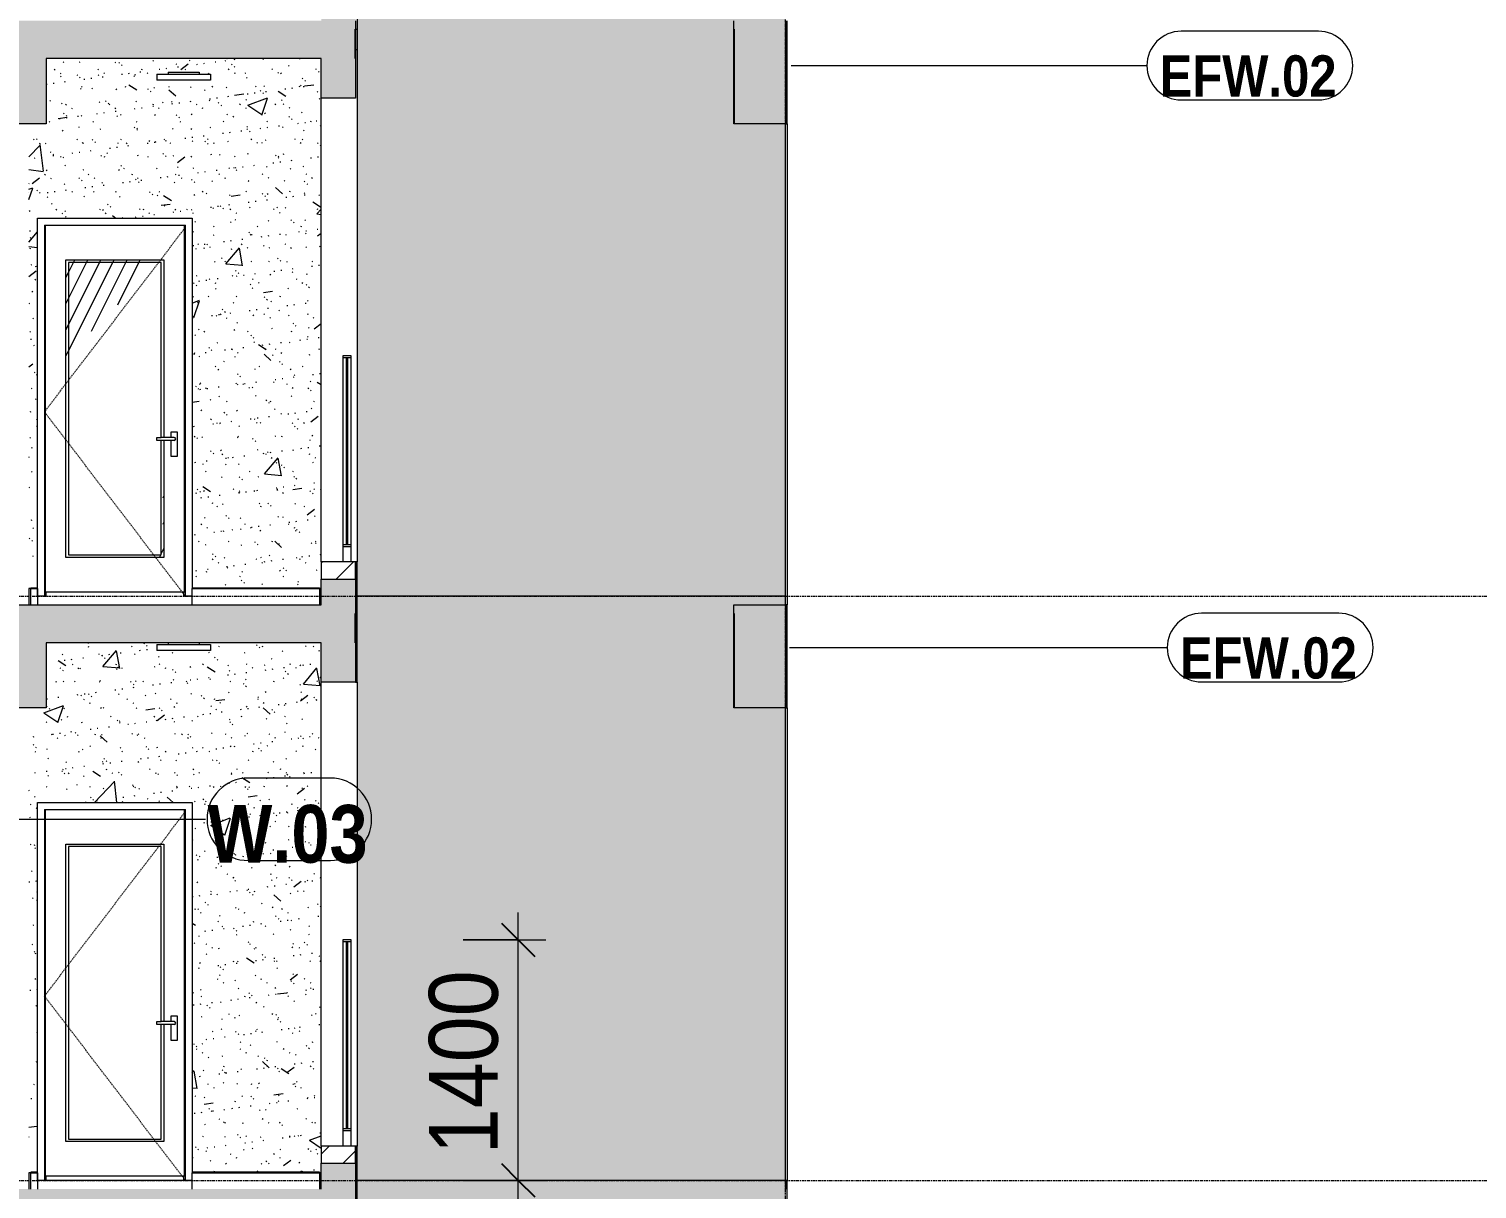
# Model space of a CAD drawing. Header units: millimetres. Extents: x 25061 to 259291, y -8723 to 35400.
# Drawn here: x 243210 to 251634, y 5550 to 12302 of the extents above; entities that cross this region are included whole.
import ezdxf

# ---------------------------------------------------------------- set-up
doc = ezdxf.new("R2010")
doc.units = ezdxf.units.MM
for name, pattern in [('Centre', [31.75, 6.35, -4.7625, 15.875, -4.7625]), ('Dash', [6.35, 3.175, -3.175]), ('Grid Line', [22.225, 12.7, -3.175, 3.175, -3.175])]:
    doc.linetypes.add(name, pattern=pattern)
for name, color, linetype, lineweight in [('0-2', 50, 'Continuous', 5), ('A-ANNO-DIMS', 211, 'Continuous', 9), ('A-ANNO-DIMS-160', 211, 'Continuous', 9), ('A-DETL-GENF-2', 7, 'Continuous', 9), ('A-DETL-GENF-HDLN-1', 7, 'Dash', 9), ('A-DETL-GENF-HDLN-2', 1, 'Continuous', 9), ('A-DETL-THIN', 151, 'Continuous', 9), ('A-DOOR', 31, 'Continuous', 9), ('A-DOOR-1', 7, 'Continuous', 9), ('A-FLOR-1', 10, 'Continuous', 25), ('A-FLOR-2', 7, 'Continuous', 9), ('A-FLOR-HRAL-1', 253, 'Continuous', 9), ('A-FLOR-LEVL-2', 51, 'Centre', 9), ('A-FLOR-PATT-1', 7, 'Continuous', 9), ('A-GLAZ-IDEN', 152, 'Continuous', 9), ('A-WALL', 113, 'Continuous', 9), ('A-WALL-1', 113, 'Continuous', 18), ('A-WALL-2', 250, 'Continuous', 18), ('A-WALL-3', 7, 'Continuous', 9), ('A-WALL-IDEN', 211, 'Continuous', 9), ('A-WALL-PATT-2', 9, 'Continuous', 9), ('A-WALL-PATT-3', 111, 'Continuous', 5), ('E-LITE-EQPM', 33, 'Continuous', 9), ('E-LITE-EQPM-1', 7, 'Continuous', 9), ('I-WALL', 2, 'Continuous', 9), ('I-WALL-2', 7, 'Continuous', 9), ('I-WALL-3', 2, 'Continuous', 18), ('S-BEAM-1', 12, 'Continuous', 5), ('S-BEAM-2', 10, 'Continuous', 25), ('S-GRID-1', 1, 'Grid Line', 9)]:
    doc.layers.add(name, color=color, linetype=linetype, lineweight=lineweight)
doc.styles.add('Arial_B', font='arialbd.ttf', dxfattribs={"width": 0.85, "height": 240})
doc.styles.add('Arial_B_2', font='arialbd.ttf', dxfattribs={"width": 0.85, "height": 336})
doc.styles.add('UTM Avo', font='', dxfattribs={"width": 0.9, "height": 400})
doc.styles.get('UTM Avo').set_extended_font_data('UTM Avo')
doc.dimstyles.new('1_Dim_chi_tiet_2_5', dxfattribs={"dimscale": 304.8, "dimtxt": 399.720379, "dimasz": 0.629921, "dimexe": 0.524934, "dimexo": 0.0625, "dimgap": 0.052493, "dimtad": 1, "dimdec": 0, "dimrnd": 5, "dimzin": 0, "dimdsep": 46, "dimtxsty": 'UTM Avo', "dimblk1": 'OBLIQUE', "dimblk2": 'OBLIQUE', "dimsah": 1, "dimcen": 0.09, "dimdle": 0.524934, "dimazin": 0, "dimtfac": 1, "dimtdec": 4, "dimtix": 1, "dimtmove": 0, "dimatfit": 3, "dimfxl": 1.049869, "dimfxlon": 1, "dimtvp": 1, "dimtolj": 1, "dimtzin": 0, "dimarcsym": 2})
pattern_1 = [(45, (-80880.3, 14125), (-90.50967, 90.50967), [])]
pattern_2 = [(50, (-80880.3, 14125), (1165.978, -102.01), [121.92, -1341.12]), (355, (-80880.3, 14125), (-225.554, 1222.763), [97.536, -1072.896]), (100.451, (-80783.1, 14116.5), (940.433, 1120.746), [103.616, -1139.776]), (46.184, (-80880.3, 14450.1), (1734.906, -269.074), [182.88, -2011.68]), (96.636, (-80735.7, 14427.7), (1519.377, 1583.536), [155.424, -1709.665]), (351.184, (-80880.3, 14450.1), (1519.39, 1583.52), [146.304, -1609.344]), (21, (-80717.7, 14368.8), (970.332, -654.498), [121.92, -1341.12]), (326, (-80717.7, 14368.8), (395.533, 1178.804), [97.536, -1072.896]), (71.451, (-80636.9, 14314.3), (1365.87, 524.296), [103.616, -1139.776]), (37.5, (-80880.3, 14125), (19.767, 541.1527), [53.645, -1006.246, 53.645, -1035.507, -1076.96]), (37.5, (-80880.3, 14125), (19.767, 541.1527), [-2149.043, 53.645, -1023.315]), (7.5, (-80880.3, 14125), (427.646, 641.156), [53.645, -567.334, 53.645, -981.862, -410.464]), (7.5, (-80880.3, 14125), (427.646, 641.156), [-1656.486, 53.645, -356.819]), (327.5, (-81242.8, 14125), (867.782, -36.665), [53.645, -352.755, 53.645, -1214.323, -1682.496]), (327.5, (-81242.8, 14125), (867.782, -36.665), [-1674.368, 53.645, -1628.851]), (317.5, (-81405.4, 14125), (948.028, 162.731), [53.645, -474.675, 53.645, -788.416, -1194.816]), (317.5, (-81405.4, 14125), (948.028, 162.731), [-1370.38, 53.645, -1141.17])]
pattern_3 = [(37.5, (-80880.3, 14125), (-5.1206, 156.61216), [5.364, -118.181, 5.364, -132.812, -132.08]), (37.5, (-80880.3, 14125), (-5.1206, 156.61216), [-261.722, 5.364, -126.716]), (7.5, (-80880.3, 14125), (143.847, 229.3842), [5.364, -61.285, 5.364, -105.989, -42.672]), (7.5, (-80880.3, 14125), (143.847, 229.3842), [-178.003, 5.364, -37.308]), (327.5, (-80980.28, 14125), (253.11758, 0.46008), [5.364, -35.276, 5.364, -140.94, -191.008]), (327.5, (-80980.28, 14125), (253.11758, 0.46008), [-186.944, 5.364, -185.644]), (317.5, (-80980.28, 14125), (244.3381, 71.3376), [5.364, -14.956, 5.364, -90.546, -109.728]), (317.5, (-80980.28, 14125), (244.3381, 71.3376), [-116.23, 5.364, -104.364])]
pattern_4 = [(63.435, (-80677.1, 14226.6), (-817.87, 2453.59), [1016, -609.6, 1016, -609.6, -1292.49]), (63.435, (-80677.1, 14226.6), (-817.87, 2453.59), [-3251.2, 406.4, -886.09]), (63.435, (-80727.9, 14277.4), (-817.87, 2453.59), [812.8, -1016, 609.6, -609.6, -1495.69]), (63.435, (-80727.9, 14277.4), (-817.87, 2453.59), [-3048, 711.2, -784.49]), (63.435, (-80727.9, 14429.8), (-817.87, 2453.59), [609.6, -1219.2, 406.4, -609.6, -1698.89]), (63.435, (-80727.9, 14429.8), (-817.87, 2453.59), [-2844.8, 914.4, -784.49]), (63.435, (-80575.5, 14277.4), (-817.87, 2453.59), [609.6, -1219.2, 508, -2206.89]), (63.435, (-80423.1, 14429.8), (-817.87, 2453.59), [304.8, -1524, 203.2, -2511.69]), (63.435, (-80677.1, 14683.8), (-817.87, 2453.59), [203.2, -1524, 203.2, -812.8, -1800.49]), (63.435, (-80677.1, 14683.8), (-817.87, 2453.59), [-2743.2, 508, -1292.49]), (63.435, (-79762.7, 14531.4), (-817.87, 2453.59), [1016, -1524, 1219.2, -804.81]), (63.435, (-79762.7, 14379), (-817.87, 2453.59), [1422.4, -1016, 1524, -601.61]), (63.435, (-79661.1, 14429.8), (-817.87, 2453.59), [1625.6, -812.8, 1219.2, -886.09]), (63.435, (-79508.7, 14582.2), (-817.87, 2453.59), [1016, -1422.4, 812.8, -1292.49]), (63.435, (-79661.1, 14887), (-817.87, 2453.59), [508, -2032, 609.6, -1394.09]), (63.435, (-79356.3, 14734.6), (-817.87, 2453.59), [406.4, -2032, 406.4, -1698.89])]

# ---------------------------------------------------------------- blocks, each defined once
blk = doc.blocks.new('NCV_TKTC_KET CAU_rvt-2-TKCS_MẶT CẮT 2')
at = {"layer": 'A-FLOR-PATT-1'}
for points in [[(-36152.6, 12130), (-36152.5, 12130), (-36152.6, 12150)], [(-36152.6, 8730), (-36152.5, 8730), (-36152.6, 8750)]]:
    blk.add_hatch(color=256, dxfattribs=at).paths.add_polyline_path(points)
at = {"layer": 'S-BEAM-1'}
for points in [[(-33952.6, 11750), (-33952.5, 11750), (-33952.6, 12300)], [(-33952.6, 8350), (-33952.5, 8350), (-33952.6, 8900)]]:
    blk.add_hatch(color=256, dxfattribs=at).paths.add_polyline_path(points)
at = {"layer": 'A-FLOR-1'}
for p, q in [((-36152.5, 12130), (-36152.5, 12300)), ((-36152.5, 8730), (-36152.5, 8900))]:
    blk.add_line(p, q, dxfattribs=at)
at = {"layer": 'A-FLOR-2'}
blk.add_line((-36142.5, 12180), (-36152.5, 12180), dxfattribs=at)
at = {"layer": 'S-BEAM-2'}
for p, q in [((-33952.6, 12300), (-33952.6, 11750)), ((-33952.6, 8900), (-33952.6, 8350))]:
    blk.add_line(p, q, dxfattribs=at)
blk = doc.blocks.new('Railing - 10mm-V147-TKCS_MẶT CẮT 2')
at = {"layer": 'A-FLOR-HRAL-1'}
for p, q in [((-53407.635618, 5900), (-53407.635618, 6990)), ((-53397.635618, 6990), (-53397.635618, 5900))]:
    blk.add_line(p, q, dxfattribs=at)
blk = doc.blocks.new('Railing - 50 x 10mm-901224-TKCS_MẶT CẮT 2')
at = {"layer": 'A-FLOR-HRAL-1'}
for p, q in [((-36227.564287, 6990), (-36227.564287, 5900)), ((-36177.564287, 5900), (-36177.564287, 6990)), ((-36227.564287, 5890), (-36227.564287, 5800)), ((-36177.564287, 5800), (-36177.564287, 5890))]:
    blk.add_line(p, q, dxfattribs=at)
blk = doc.blocks.new('Railing - Railing-883693-TKCS_MẶT CẮT 2')
at = {"layer": 'A-FLOR-HRAL-1'}
for p, q in [((-36227.564287, 7000), (-36227.564287, 6990)), ((-36177.564287, 7000), (-36227.564287, 7000)), ((-36177.564287, 6990), (-36177.564287, 7000)), ((-36227.564287, 6990), (-36177.564287, 6990)), ((-36177.564287, 5900), (-36227.564287, 5900)), ((-36227.564287, 5900), (-36227.564287, 5890)), ((-36177.564287, 5890), (-36177.564287, 5900)), ((-36227.564287, 5890), (-36177.564287, 5890))]:
    blk.add_line(p, q, dxfattribs=at)
blk.add_blockref('Railing - 50 x 10mm-901224-TKCS_MẶT CẮT 2', (0, 0))
at = {"extrusion": (0, 0, -1), "zscale": -1}
blk.add_blockref('Railing - 10mm-V147-TKCS_MẶT CẮT 2', (89605.199905, 0), dxfattribs=at)
blk = doc.blocks.new('LIC_12-ĐÈN LED VUÔNG GẮN NỔI 24W - LIC_12-ĐÈN LED VUÔNG GẮN NỔI 24W - ÁNH SÁNG VÀNG 4500K-515256-TKCS_MẶT CẮT 2')
at = {"layer": 'E-LITE-EQPM-1'}
for p, q in [((-37308.064287, 8719), (-36997.064287, 8719)), ((-37308.064287, 8719), (-37308.064287, 8684)), ((-36997.064287, 8684), (-37308.064287, 8684)), ((-37243.564287, 8730), (-37243.564287, 8719)), ((-37061.564287, 8730), (-37061.564287, 8719)), ((-36997.064287, 8719), (-36997.064287, 8684))]:
    blk.add_line(p, q, dxfattribs=at)
blk = doc.blocks.new('DOOR_CW_01 CANH MO-PANEL KINH - DIG_01-900x2200-CỬA NHÔM KÍNH-901215-TKCS_MẶT CẮT 2')
at = {"layer": 'A-DETL-GENF-HDLN-1'}
for p, q in [((-37962.6, 6673.5), (-37142.6, 7747)), ((-37142.6, 5600), (-37962.6, 6673.5))]:
    blk.add_line(p, q, dxfattribs=at)
at = {"layer": 'A-DOOR-1'}
for p, q in [((-37962.6, 7760), (-37962.6, 5600)), ((-37962.6, 7760), (-37142.6, 7760)), ((-37957.6, 7758), (-37957.6, 5626)), ((-37147.6, 7758), (-37957.6, 7758)), ((-37147.6, 5626), (-37147.6, 7758)), ((-37142.6, 5600), (-37142.6, 7760)), ((-37837.6, 7558), (-37267.6, 7558)), ((-37837.6, 5826), (-37837.6, 7558)), ((-37282.6, 7543), (-37822.6, 7543)), ((-37822.6, 7543), (-37822.6, 5841)), ((-37282.6, 6524.5), (-37282.6, 7543)), ((-37267.6, 7558), (-37267.6, 6524.5)), ((-37308.4, 6524.5), (-37282.6, 6524.5)), ((-37308.4, 6507.5), (-37308.4, 6524.5)), ((-37282.6, 6507.5), (-37308.4, 6507.5)), ((-37207.6, 6524.5), (-37282.6, 6524.5)), ((-37282.6, 5841), (-37282.6, 6507.5)), ((-37207.6, 6507.5), (-37282.6, 6507.5)), ((-37267.6, 6507.5), (-37267.6, 5826)), ((-37227.3, 6556), (-37227.3, 6524.5)), ((-37187.8, 6556), (-37227.3, 6556)), ((-37227.3, 6507.5), (-37227.3, 6416)), ((-37187.8, 6416), (-37187.8, 6556)), ((-37227.3, 6416), (-37187.8, 6416)), ((-37267.6, 5826), (-37837.6, 5826)), ((-37822.6, 5841), (-37282.6, 5841)), ((-38002.6, 5600), (-38002.6, 5650)), ((-37102.6, 5650), (-37102.6, 5645)), ((-37962.6, 5600), (-38002.6, 5600)), ((-37957.6, 5626), (-37147.6, 5626)), ((-37952.6, 5600), (-37952.6, 5626)), ((-37152.6, 5600), (-37152.6, 5626)), ((-37102.6, 5600), (-37142.6, 5600))]:
    blk.add_line(p, q, dxfattribs=at)
for start, end in [(0, 90), (270, 0)]:
    blk.add_arc((-37207.6, 6516), 8.5, start, end, dxfattribs=at)
blk = doc.blocks.new('Railing - Railing-915955-TKCS_MẶT CẮT 2')
at = {"layer": 'A-FLOR-HRAL-1'}
for p, q in [((-38042.6, 5645), (-38052.6, 5645)), ((-38052.6, 5645), (-38052.6, 5550)), ((-38042.6, 5550), (-38042.6, 5645)), ((-38042.6, 5645), (-38003, 5645)), ((-38003, 5645), (-38003, 5550)), ((-37102.6, 5645), (-36362.6, 5645)), ((-37102.6, 5550), (-37102.6, 5645)), ((-36352.6, 5645), (-36362.6, 5645)), ((-36362.6, 5645), (-36362.6, 5550))]:
    blk.add_line(p, q, dxfattribs=at)
blk = doc.blocks.new('NCV_TKTC_TANG 2_rvt-2-TKCS_MẶT CẮT 2')
at = {"layer": 'A-WALL-PATT-2'}
h = blk.add_hatch(dxfattribs=at)
h.set_pattern_fill('FP_37', color=256, style=0, pattern_type=2)
h.set_pattern_definition(pattern_2)
h.paths.add_polyline_path([(-36352.6, 5650), (-36352.6, 8730), (-37061.6, 8730), (-37061.6, 8719), (-36997.1, 8719), (-36997.1, 8684), (-37308.1, 8684), (-37308.1, 8719), (-37243.6, 8719), (-37243.6, 8730), (-37952.6, 8730), (-37952.6, 8350), (-38052.6, 8350), (-38052.6, 5650), (-38002.6, 5650), (-38002.6, 7800), (-37102.6, 7800), (-37102.6, 5650), (-36362.6, 5650)])
h = blk.add_hatch(dxfattribs=at)
h.set_pattern_fill('FP_38', color=256, style=0, pattern_type=2)
h.set_pattern_definition(pattern_3)
h.paths.add_polyline_path([(-36352.6, 5650), (-36352.6, 8730), (-37061.6, 8730), (-37061.6, 8719), (-36997.1, 8719), (-36997.1, 8684), (-37308.1, 8684), (-37308.1, 8719), (-37243.6, 8719), (-37243.6, 8730), (-37952.6, 8730), (-37952.6, 8350), (-38052.6, 8350), (-38052.6, 5650), (-38002.6, 5650), (-38002.6, 7800), (-37102.6, 7800), (-37102.6, 5650), (-36362.6, 5650)])
h = blk.add_hatch(dxfattribs=at)
h.set_pattern_fill('FP_34', color=256, style=0, pattern_type=2)
h.set_pattern_definition(pattern_1)
h.paths.add_polyline_path([(-36352.6, 5700), (-36152.6, 5700), (-36152.6, 5800), (-36352.6, 5800)])
at = {"layer": 'A-WALL-2'}
for p, q in [((-36352.6, 5800), (-36352.6, 5700)), ((-36152.6, 5800), (-36352.6, 5800)), ((-36152.6, 5700), (-36152.6, 5800))]:
    blk.add_line(p, q, dxfattribs=at)
at = {"layer": 'A-WALL-3'}
for p, q in [((-38002.6, 5600), (-38002.6, 5650)), ((-37102.6, 5650), (-37102.6, 5645)), ((-37052.2, 5645), (-37052.2, 5650)), ((-36957.1, 5650), (-36957.1, 5645)), ((-37102.6, 5600), (-38002.6, 5600))]:
    blk.add_line(p, q, dxfattribs=at)
at = {"layer": 'I-WALL-2'}
for p, q in [((-36352.6, 5800), (-36352.6, 8500)), ((-38002.6, 5650), (-38002.6, 7800)), ((-38002.6, 7800), (-37102.6, 7800)), ((-37102.6, 7800), (-37102.6, 5650)), ((-38042.6, 5650), (-38002.6, 5650)), ((-37102.6, 5650), (-36362.6, 5650))]:
    blk.add_line(p, q, dxfattribs=at)
at = {"layer": ''}
for name in ['Railing - Railing-883693-TKCS_MẶT CẮT 2', 'Railing - Railing-915955-TKCS_MẶT CẮT 2']:
    blk.add_blockref(name, (0, 0), dxfattribs=at)
at = {"layer": 'A-DOOR'}
blk.add_blockref('DOOR_CW_01 CANH MO-PANEL KINH - DIG_01-900x2200-CỬA NHÔM KÍNH-901215-TKCS_MẶT CẮT 2', (0, 0), dxfattribs=at)
at = {"layer": 'E-LITE-EQPM'}
blk.add_blockref('LIC_12-ĐÈN LED VUÔNG GẮN NỔI 24W - LIC_12-ĐÈN LED VUÔNG GẮN NỔI 24W - ÁNH SÁNG VÀNG 4500K-515256-TKCS_MẶT CẮT 2', (0, 0), dxfattribs=at)
blk = doc.blocks.new('NCV_TKTC_TANG 3 - 4_rvt-3-TKCS_MẶT CẮT 2')
at = {"layer": 'A-WALL-3'}
blk.add_line((-36152.5, 12300), (-36142.5, 12300), dxfattribs=at)
blk = doc.blocks.new('LIC_12-ĐÈN LED VUÔNG GẮN NỔI 24W - LIC_12-ĐÈN LED VUÔNG GẮN NỔI 24W - ÁNH SÁNG VÀNG 4500K-V150-TKCS_MẶT CẮT 2')
at = {"layer": 'E-LITE-EQPM-1'}
for p, q in [((-109757.6, 8639), (-109446.6, 8639)), ((-109757.6, 8639), (-109757.6, 8604)), ((-109446.6, 8604), (-109757.6, 8604)), ((-109693.1, 8650), (-109511.1, 8650)), ((-109693.1, 8650), (-109693.1, 8639)), ((-109511.1, 8650), (-109511.1, 8639)), ((-109446.6, 8639), (-109446.6, 8604))]:
    blk.add_line(p, q, dxfattribs=at)
blk = doc.blocks.new('DOOR_CW_01 CANH MO-PANEL KINH - DIG_01-900x2200-CỬA NHÔM KÍNH-V290-TKCS_MẶT CẮT 2')
at = {"layer": 'A-DETL-GENF-HDLN-2'}
h = blk.add_hatch(dxfattribs=at)
h.set_pattern_fill('FP_51', color=256, style=0, pattern_type=2)
h.set_pattern_definition(pattern_4)
h.paths.add_polyline_path([(-37282.6, 9226), (-37267.6, 9226), (-37267.6, 9907.5), (-37282.6, 9907.5), (-37282.6, 9241), (-37822.6, 9241), (-37822.6, 10943), (-37282.6, 10943), (-37282.6, 9924.5), (-37267.6, 9924.5), (-37267.6, 10958), (-37837.6, 10958), (-37837.6, 9226), (-37741, 9226)])
h = blk.add_hatch(dxfattribs=at)
h.set_pattern_fill('FP_51', color=256, style=0, pattern_type=2)
h.set_pattern_definition(pattern_4)
h.paths.add_polyline_path([(-37282.6, 9241), (-37282.6, 9907.5), (-37308.4, 9907.5), (-37308.4, 9924.5), (-37282.6, 9924.5), (-37282.6, 10943), (-37822.6, 10943), (-37822.6, 9241), (-37741, 9241)])
at = {"layer": 'A-DETL-GENF-HDLN-1'}
for p, q in [((-37962.6, 10073.5), (-37142.6, 11147)), ((-37142.6, 9000), (-37962.6, 10073.5))]:
    blk.add_line(p, q, dxfattribs=at)
at = {"layer": 'A-DOOR-1'}
for p, q in [((-37962.6, 11160), (-37962.6, 9000)), ((-37962.6, 11160), (-37142.6, 11160)), ((-37957.6, 11158), (-37957.6, 9026)), ((-37147.6, 11158), (-37957.6, 11158)), ((-37147.6, 9026), (-37147.6, 11158)), ((-37142.6, 9000), (-37142.6, 11160)), ((-37837.6, 10958), (-37267.6, 10958)), ((-37837.6, 9226), (-37837.6, 10958)), ((-37267.6, 10958), (-37267.6, 9924.5)), ((-37282.6, 10943), (-37822.6, 10943)), ((-37822.6, 10943), (-37822.6, 9241)), ((-37282.6, 9924.5), (-37282.6, 10943)), ((-37227.3, 9956), (-37227.3, 9924.5)), ((-37187.8, 9956), (-37227.3, 9956)), ((-37187.8, 9816), (-37187.8, 9956)), ((-37308.4, 9924.5), (-37282.6, 9924.5)), ((-37308.4, 9907.5), (-37308.4, 9924.5)), ((-37282.6, 9907.5), (-37308.4, 9907.5)), ((-37207.6, 9924.5), (-37282.6, 9924.5)), ((-37282.6, 9241), (-37282.6, 9907.5)), ((-37207.6, 9907.5), (-37282.6, 9907.5)), ((-37267.6, 9907.5), (-37267.6, 9226)), ((-37227.3, 9907.5), (-37227.3, 9816)), ((-37227.3, 9816), (-37187.8, 9816)), ((-37267.6, 9226), (-37837.6, 9226)), ((-37822.6, 9241), (-37282.6, 9241)), ((-38002.6, 9000), (-38002.6, 9050)), ((-37957.6, 9026), (-37147.6, 9026)), ((-37952.6, 9000), (-37952.6, 9026)), ((-37152.6, 9000), (-37152.6, 9026)), ((-37102.6, 9050), (-37102.6, 9045)), ((-37962.6, 9000), (-38002.6, 9000)), ((-37952.6, 9000), (-37962.6, 9000)), ((-37142.6, 9000), (-37152.6, 9000)), ((-37102.6, 9000), (-37142.6, 9000))]:
    blk.add_line(p, q, dxfattribs=at)
for start, end in [(0, 90), (270, 0)]:
    blk.add_arc((-37207.6, 9916), 8.5, start, end, dxfattribs=at)
blk = doc.blocks.new('Railing - Railing-968382-TKCS_MẶT CẮT 2')
at = {"layer": 'A-FLOR-HRAL-1'}
for p, q in [((-38042.6, 12445), (-38052.6, 12445)), ((-38052.6, 12445), (-38052.6, 12350)), ((-38042.6, 12350), (-38042.6, 12445)), ((-38042.6, 12445), (-38003, 12445)), ((-38003, 12445), (-38003, 12350)), ((-37102.6, 12445), (-36362.6, 12445)), ((-37102.6, 12350), (-37102.6, 12445)), ((-36352.6, 12445), (-36362.6, 12445)), ((-36362.6, 12445), (-36362.6, 12350))]:
    blk.add_line(p, q, dxfattribs=at)
blk = doc.blocks.new('NCV_TKTC_TANG 3 - 4_rvt-4-TKCS_MẶT CẮT 2')
at = {"layer": 'A-WALL-PATT-2'}
h = blk.add_hatch(dxfattribs=at)
h.set_pattern_fill('FP_37', color=256, style=0, pattern_type=2)
h.set_pattern_definition(pattern_2)
h.paths.add_polyline_path([(-36362.6, 9050), (-36352.6, 9050), (-36352.6, 12130), (-37952.6, 12130), (-37952.6, 11750), (-38052.6, 11750), (-38052.6, 9050), (-38002.6, 9050), (-38002.6, 11200), (-37102.6, 11200), (-37102.6, 9050), (-36945.7, 9050)])
h.paths.add_polyline_path([(-37006.1, 12004), (-37308.1, 12004), (-37308.1, 12039), (-37243.6, 12039), (-37243.6, 12050), (-37061.6, 12050), (-37061.6, 12039), (-36997.1, 12039), (-36997.1, 12004)])
h = blk.add_hatch(dxfattribs=at)
h.set_pattern_fill('FP_38', color=256, style=0, pattern_type=2)
h.set_pattern_definition(pattern_3)
h.paths.add_polyline_path([(-36362.6, 9050), (-36352.6, 9050), (-36352.6, 12130), (-37952.6, 12130), (-37952.6, 11750), (-38052.6, 11750), (-38052.6, 9050), (-38002.6, 9050), (-38002.6, 11200), (-37102.6, 11200), (-37102.6, 9050), (-36945.7, 9050)])
h.paths.add_polyline_path([(-37006.1, 12004), (-37308.1, 12004), (-37308.1, 12039), (-37243.6, 12039), (-37243.6, 12050), (-37061.6, 12050), (-37061.6, 12039), (-36997.1, 12039), (-36997.1, 12004)])
h = blk.add_hatch(dxfattribs=at)
h.set_pattern_fill('FP_34', color=256, style=0, pattern_type=2)
h.set_pattern_definition(pattern_1)
h.paths.add_polyline_path([(-36352.6, 9100), (-36152.6, 9100), (-36152.6, 9200), (-36352.6, 9200)])
at = {"layer": 'A-WALL-2'}
for p, q in [((-36352.6, 9200), (-36352.6, 9100)), ((-36152.6, 9200), (-36352.6, 9200)), ((-36152.6, 9100), (-36152.6, 9200))]:
    blk.add_line(p, q, dxfattribs=at)
at = {"layer": 'A-WALL-3'}
for p, q in [((-36142.5, 12180), (-36152.5, 12180)), ((-36957.1, 9050), (-36957.1, 9045))]:
    blk.add_line(p, q, dxfattribs=at)
at = {"layer": 'I-WALL-2'}
for p, q in [((-36352.6, 9200), (-36352.6, 11900)), ((-38002.6, 9050), (-38002.6, 11200)), ((-38002.6, 11200), (-37102.6, 11200)), ((-37102.6, 11200), (-37102.6, 9050)), ((-38042.6, 9050), (-38002.6, 9050)), ((-37102.6, 9050), (-36362.6, 9050))]:
    blk.add_line(p, q, dxfattribs=at)
at = {"layer": ''}
for name, p in [('Railing - Railing-883693-TKCS_MẶT CẮT 2', (0, 3400)), ('Railing - Railing-968382-TKCS_MẶT CẮT 2', (0, -3400))]:
    blk.add_blockref(name, p, dxfattribs=at)
at = {"layer": 'A-DOOR'}
blk.add_blockref('DOOR_CW_01 CANH MO-PANEL KINH - DIG_01-900x2200-CỬA NHÔM KÍNH-V290-TKCS_MẶT CẮT 2', (0, 0), dxfattribs=at)
at = {"layer": 'E-LITE-EQPM'}
blk.add_blockref('LIC_12-ĐÈN LED VUÔNG GẮN NỔI 24W - LIC_12-ĐÈN LED VUÔNG GẮN NỔI 24W - ÁNH SÁNG VÀNG 4500K-V150-TKCS_MẶT CẮT 2', (72449.5, 3400), dxfattribs=at)
blk = doc.blocks.new('SSA-WINDOW TAG - 10-2062020-TKCS_MẶT CẮT 2')
at = {"layer": 'A-GLAZ-IDEN'}
for p, q in [((-117145.064287, 7454.4), (-117622.564287, 7454.4)), ((-117622.564287, 6974.4), (-117145.064287, 6974.4))]:
    blk.add_line(p, q, dxfattribs=at)
for centre, start, end in [((-117622.564287, 7214.4), 90, 270), ((-117145.064287, 7214.4), 270, 90)]:
    blk.add_arc(centre, 240, start, end, dxfattribs=at)
blk = doc.blocks.new('CTL_WALL TAG NO MARK - 10-2062273-TKCS_MẶT CẮT 2')
at = {"layer": 'A-WALL-IDEN'}
for p, q in [((-80085.064287, 10775), (-80882.564287, 10775)), ((-80882.564287, 10375), (-80085.064287, 10375))]:
    blk.add_line(p, q, dxfattribs=at)
for centre, start, end in [((-80882.564287, 10575), 90, 270), ((-80085.064287, 10575), 270, 90)]:
    blk.add_arc(centre, 200, start, end, dxfattribs=at)
blk = doc.blocks.new('DIMBLOCK118-TKCS_MẶT CẮT 2')
at = {"layer": 'A-ANNO-DIMS-160', "lineweight": 25}
for p, q in [((246056.6, 7000), (245960.6, 7096)), ((246056.6, 7000), (246152.6, 6904)), ((246056.6, 5600), (245960.6, 5696)), ((246056.6, 5600), (246152.6, 5504))]:
    blk.add_line(p, q, dxfattribs=at)
at = {"layer": 'A-ANNO-DIMS-160'}
for p, q in [((246056.6, 5440), (246056.6, 7160)), ((245736.6, 7000), (246216.6, 7000)), ((246056.6, 7000), (245736.6, 7000)), ((245736.6, 5600), (246216.6, 5600)), ((246056.6, 5600), (245736.6, 5600))]:
    blk.add_line(p, q, dxfattribs=at)
at = {"layer": 'A-ANNO-DIMS-160', "color": 0, "insert": (245537, 5752.2), "char_height": 400, "width": 1314.636, "attachment_point": 1, "rotation": 90, "line_spacing_factor": 1.110334, "style": 'UTM Avo'}
blk.add_mtext('1400', dxfattribs=at)
blk = doc.blocks.new('_Oblique')
at = {"color": 0, "linetype": 'ByBlock', "lineweight": -2}
blk.add_line((-0.5, -0.5), (0.5, 0.5), dxfattribs=at)

msp = doc.modelspace()

# ---------------------------------------------------------------- hatches: boundary and pattern name
at = {"layer": 'A-DETL-GENF-2'}
h = msp.add_hatch(color=256, dxfattribs=at)
h.paths.add_polyline_path([(154310.3, 11750), (154310.3, 12350), (154010.3, 12350), (154010.3, 11750)])
h.paths.add_polyline_path([(247310.3, 11750), (247610.2, 11750), (247610.2, 12350), (247310.3, 12350)])
h.paths.add_polyline_path([(227810.3, 11750), (228110.3, 11750), (228110.3, 12130), (232109.9, 12130), (232109.9, 11950), (232309.9, 11950), (232309.9, 12150), (236210.2, 12150), (236210.2, 11900), (236810.2, 11900), (236810.2, 12150), (239210.2, 12150), (239210.2, 11900), (239410.1, 11900), (239410.1, 12150), (243010.3, 12150), (243010.3, 11750), (243310.2, 11750), (243310.2, 12130), (244910.2, 12130), (244910.2, 11900), (245110.2, 11900), (245110.2, 12500), (244910.2, 12500), (244910.2, 12350), (227810.3, 12350), (227810.3, 12335.1)])
h.paths.add_polyline_path([(173810.3, 11750), (173810.3, 12500), (173610.3, 12500), (173610.3, 12350), (156710.2, 12350), (156710.2, 12500), (156510.2, 12500), (156510.2, 11900), (156710.2, 11900), (156710.2, 12130), (158310.3, 12130), (158310.3, 11750), (158610.3, 11750), (158610.3, 12150), (162210.3, 12150), (162210.3, 11900), (162410.2, 11900), (162410.2, 12150), (164810.2, 12150), (164810.2, 11900), (165410.3, 11900), (165410.3, 12150), (169310.6, 12150), (169310.6, 11950), (169510.6, 11950), (169510.6, 12130), (173510.3, 12130), (173510.3, 11750), (173543, 11750)])
h = msp.add_hatch(color=256, dxfattribs=at)
h.paths.add_polyline_path([(154010.3, 8350), (154310.3, 8350), (154310.3, 8950), (154010.3, 8950)])
h.paths.add_polyline_path([(247310.3, 8350), (247610.2, 8350), (247610.2, 8950), (247310.3, 8950)])
h.paths.add_polyline_path([(228110.3, 8350), (228110.3, 8730), (232109.9, 8730), (232109.9, 8550), (232309.9, 8550), (232309.9, 8750), (236210.2, 8750), (236210.2, 8500), (236810.2, 8500), (236810.2, 8750), (239210.2, 8750), (239210.2, 8500), (239410.1, 8500), (239410.1, 8750), (243010.3, 8750), (243010.3, 8350), (243310.2, 8350), (243310.2, 8730), (244910.2, 8730), (244910.2, 8500), (245110.2, 8500), (245110.2, 9100), (244910.2, 9100), (244910.2, 8950), (227810.3, 8950), (227810.3, 8350)])
h.paths.add_polyline_path([(173810.3, 8350), (173810.3, 9100), (173610.3, 9100), (173610.3, 8950), (156710.2, 8950), (156710.2, 9100), (156510.2, 9100), (156510.2, 8500), (156710.2, 8500), (156710.2, 8730), (158310.3, 8730), (158310.3, 8350), (158610.3, 8350), (158610.3, 8750), (162210.3, 8750), (162210.3, 8500), (162410.2, 8500), (162410.2, 8750), (164810.2, 8750), (164810.2, 8500), (165410.3, 8500), (165410.3, 8750), (169310.6, 8750), (169310.6, 8550), (169510.6, 8550), (169510.6, 8730), (173510.3, 8730), (173510.3, 8350), (173543, 8350)])
h = msp.add_hatch(color=256, dxfattribs=at)
h.paths.add_polyline_path([(154010.3, 4950), (154310.3, 4950), (154310.3, 5550), (154010.3, 5550)])
h.paths.add_polyline_path([(247310.3, 4950), (247610.2, 4950), (247610.2, 5550), (247310.3, 5550)])
h.paths.add_polyline_path([(227810.3, 4950), (228110.3, 4950), (228110.3, 5330), (232109.9, 5330), (232109.9, 5150), (232309.9, 5150), (232309.9, 5350), (236210.2, 5350), (236210.2, 5100), (236810.2, 5100), (236810.2, 5350), (239210.2, 5350), (239210.2, 5100), (239410.1, 5100), (239410.1, 5350), (243010.3, 5350), (243010.3, 4950), (243310.2, 4950), (243310.2, 5330), (244910.2, 5330), (244910.2, 5100), (245110.2, 5100), (245110.2, 5700), (244910.2, 5700), (244910.2, 5550), (227810.3, 5549.3)])
h.paths.add_polyline_path([(173810.3, 4950), (173810.3, 5700), (173610.3, 5700), (173610.3, 5550), (156710.2, 5550), (156710.2, 5700), (156510.2, 5700), (156510.2, 5100), (156710.2, 5100), (156710.2, 5330), (158310.3, 5330), (158310.3, 4950), (158610.3, 4950), (158610.3, 5350), (162210.3, 5350), (162210.3, 5100), (162410.2, 5100), (162410.2, 5350), (164810.2, 5350), (164810.2, 5100), (165410.3, 5100), (165410.3, 5350), (169310.6, 5350), (169310.6, 5150), (169510.6, 5150), (169510.6, 5330), (173510.3, 5330), (173510.3, 4950), (173543, 4950)])
at = {"layer": 'A-WALL-PATT-3'}
for points in [[(247610.2, 9000), (247610.2, 11750), (247310.2, 11750), (247310.3, 12350), (247610.2, 12350), (247610.2, 12400), (245120.3, 12400), (245120.3, 9000)], [(247610.2, 5600), (247610.2, 8350), (247310.2, 8350), (247310.3, 8950), (247610.2, 8950), (247610.2, 9000), (245120.3, 9000), (245120.3, 5600)], [(246702.7, 2200), (247610.2, 2200), (247610.2, 4950), (247310.2, 4950), (247310.3, 5550), (247610.2, 5550), (247610.2, 5600), (245120.3, 5600), (245120.3, 2200)]]:
    msp.add_hatch(color=256, dxfattribs=at).paths.add_polyline_path(points)

# ---------------------------------------------------------------- linework, layer by layer
at = {"layer": 'A-DETL-THIN'}
for p, q in [((245110.2, 12350), (245110.2, 12150)), ((247310.3, 11750), (247310.3, 12350)), ((247610.2, 12350), (247610.2, 11750)), ((245110.2, 12150), (245110.2, 11900)), ((244910.2, 12130), (243310.2, 12130)), ((243310.2, 12130), (243310.2, 11750)), ((244910.2, 11900), (244910.2, 12130)), ((245110.2, 11900), (244910.2, 11900)), ((243310.2, 11750), (243010.3, 11750)), ((247610.2, 11750), (247310.3, 11750)), ((244910.2, 8950), (244910.2, 9100)), ((244910.2, 9100), (245110.2, 9100)), ((245110.2, 9100), (245110.2, 8950)), ((227810.3, 8950), (244910.2, 8950)), ((245110.2, 8950), (245110.2, 8750)), ((247310.3, 8350), (247310.3, 8950)), ((247310.3, 8950), (247610.2, 8950)), ((247610.2, 8950), (247610.2, 8350)), ((244910.2, 8730), (243310.2, 8730)), ((243310.2, 8730), (243310.2, 8350)), ((244910.2, 8500), (244910.2, 8730)), ((245110.2, 8750), (245110.2, 8500)), ((245110.2, 8500), (244910.2, 8500)), ((243310.2, 8350), (243010.3, 8350)), ((247610.2, 8350), (247310.3, 8350)), ((244910.2, 5550), (244910.2, 5700)), ((244910.2, 5700), (245110.2, 5700)), ((245110.2, 5700), (245110.2, 5550))]:
    msp.add_line(p, q, dxfattribs=at)
at = {"layer": 'A-FLOR-LEVL-2'}
for p, q in [((147110.2, 9000), (255566.7, 9000)), ((147110.2, 5600), (255566.7, 5600))]:
    msp.add_line(p, q, dxfattribs=at)
at = {"layer": 'A-GLAZ-IDEN'}
msp.add_line((243146.5, 7703.6), (244238.1, 7703.6), dxfattribs=at)
at = {"layer": 'A-WALL'}
for p, q in [((247620.2, 11750), (247620.2, 8950)), ((247610.2, 8950), (247610.2, 8950)), ((247620.2, 8350), (247620.2, 5600))]:
    msp.add_line(p, q, dxfattribs=at)
at = {"layer": 'A-WALL-1'}
for p, q in [((247610.2, 5600), (247610.2, 5550)), ((247620.2, 5600), (247610.2, 5600)), ((247620.2, 4950), (247620.2, 5600))]:
    msp.add_line(p, q, dxfattribs=at)
at = {"layer": 'A-WALL-IDEN'}
for p, q in [((247644.7, 12088.7), (249713.2, 12088.7)), ((247634.7, 8701.3), (249831.9, 8701.3))]:
    msp.add_line(p, q, dxfattribs=at)
at = {"layer": 'I-WALL'}
for p, q in [((245120.3, 15300), (245120.3, 9200)), ((247610.2, 8950), (247610.2, 11750)), ((247610.2, 9000), (245120.3, 9000)), ((245120.3, 8500), (245120.3, 5800)), ((247610.2, 5600), (247610.2, 8350)), ((247610.2, 5600), (245120.3, 5600))]:
    msp.add_line(p, q, dxfattribs=at)
at = {"layer": 'I-WALL-3'}
for p, q in [((247620.2, 11750), (247620.2, 12350)), ((247610.2, 11750), (247620.2, 11750)), ((245110.3, 9200), (245110.3, 8500)), ((245120.3, 9200), (245110.3, 9200)), ((245120.3, 8500), (245120.3, 9200)), ((247620.2, 8950), (247610.2, 8950)), ((247620.2, 8350), (247620.2, 8950)), ((245110.3, 8500), (245120.3, 8500)), ((247610.2, 8350), (247620.2, 8350)), ((245110.3, 5800), (245110.3, 5100)), ((245120.3, 5800), (245110.3, 5800)), ((245120.3, 5100), (245120.3, 5800))]:
    msp.add_line(p, q, dxfattribs=at)
at = {"layer": 'S-GRID-1'}
msp.add_line((247610.2, -3283.1), (247610.2, 30285.9), dxfattribs=at)

# ---------------------------------------------------------------- block references
at = {"layer": '0-2'}
for name in ['NCV_TKTC_KET CAU_rvt-2-TKCS_MẶT CẮT 2', 'NCV_TKTC_TANG 3 - 4_rvt-3-TKCS_MẶT CẮT 2', 'NCV_TKTC_TANG 3 - 4_rvt-4-TKCS_MẶT CẮT 2', 'NCV_TKTC_TANG 2_rvt-2-TKCS_MẶT CẮT 2']:
    msp.add_blockref(name, (281262.8, 0), dxfattribs=at)
at = {"layer": 'A-GLAZ-IDEN'}
msp.add_blockref('SSA-WINDOW TAG - 10-2062020-TKCS_MẶT CẮT 2', (362108.5, 487.6), dxfattribs=at)
at = {"layer": 'A-WALL-IDEN'}
for p in [(330795.8, 1513.7), (330914.5, -1873.7)]:
    msp.add_blockref('CTL_WALL TAG NO MARK - 10-2062273-TKCS_MẶT CẮT 2', p, dxfattribs=at)

# ---------------------------------------------------------------- texts
at = {"layer": 'A-GLAZ-IDEN', "insert": (244714.8, 7614.7), "char_height": 336, "width": 962.88, "attachment_point": 5, "line_spacing_factor": 0.936439, "style": 'Arial_B_2'}
msp.add_mtext('\\pt6.80064,13.60128,20.39856,27.1992,33.99984,40.80048,47.60112,54.3984,61.19904,67.99968,74.80032,81.60096,88.4016,95.19888,101.99952,108.80016,115.6008,122.40144,129.19872,135.99936,142.8,149.60064,156.40128,163.19856,169.9992,176.79984,183.60048,190.40112,197.1984,203.99904,210.79968,217.60032;W.03', dxfattribs=at)
at = {"layer": 'A-WALL-IDEN', "char_height": 240, "width": 1062.16, "attachment_point": 5, "line_spacing_factor": 0.936439, "style": 'Arial_B'}
for insert in [(250302, 12026.8), (250420.7, 8639.4)]:
    msp.add_mtext('\\pt6.7992,13.6008,20.4,27.1992,34.0008,40.8,47.5992,54.4008,61.2,67.9992,74.8008,81.6,88.3992,95.2008,102,108.7992,115.6008,122.4,129.1992,136.0008,142.8,149.5992,156.4008,163.2,169.9992,176.8008,183.6,190.3992,197.2008,204,210.7992,217.6008;EFW.02', dxfattribs=dict(at, insert=insert))

# ---------------------------------------------------------------- dimensions: what is measured, and where the dimension line sits
at = {"layer": 'A-ANNO-DIMS'}
dim = msp.add_linear_dim(base=(246056.6, 7000), p1=(245736.6, 5600), p2=(245736.6, 7000), angle=90, dimstyle='1_Dim_chi_tiet_2_5', override={"dimpost": '<>', "dimfxl": 1400}, dxfattribs=at)
dim.commit()
dim.dimension.update_dxf_attribs({"geometry": 'DIMBLOCK118-TKCS_MẶT CẮT 2', "text_midpoint": (245833.6, 6300)})

doc.saveas('drawing.dxf')
